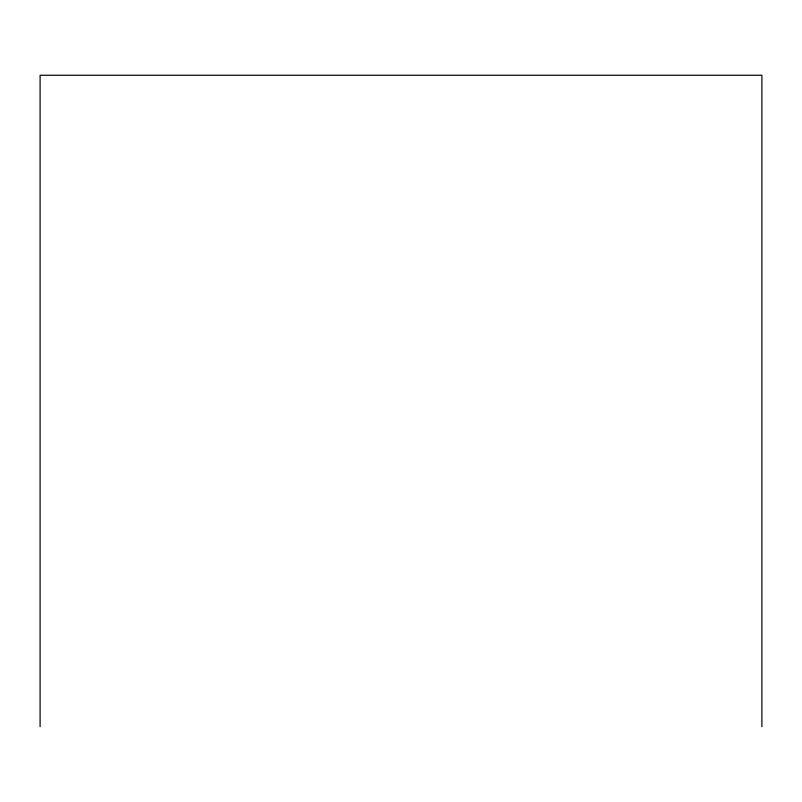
<?xml version="1.0" encoding="UTF-8"?>
<svg xmlns="http://www.w3.org/2000/svg" width="802" height="802" viewBox="0 0 802 802"><rect width="100%" height="100%" fill="white"/><g stroke="black" fill="none" stroke-linecap="round" stroke-linejoin="round"><path stroke-width="1.2" d="M761.9 726.742L761.9 75.258L40.1 75.258L40.1 726.742"/></g></svg>
